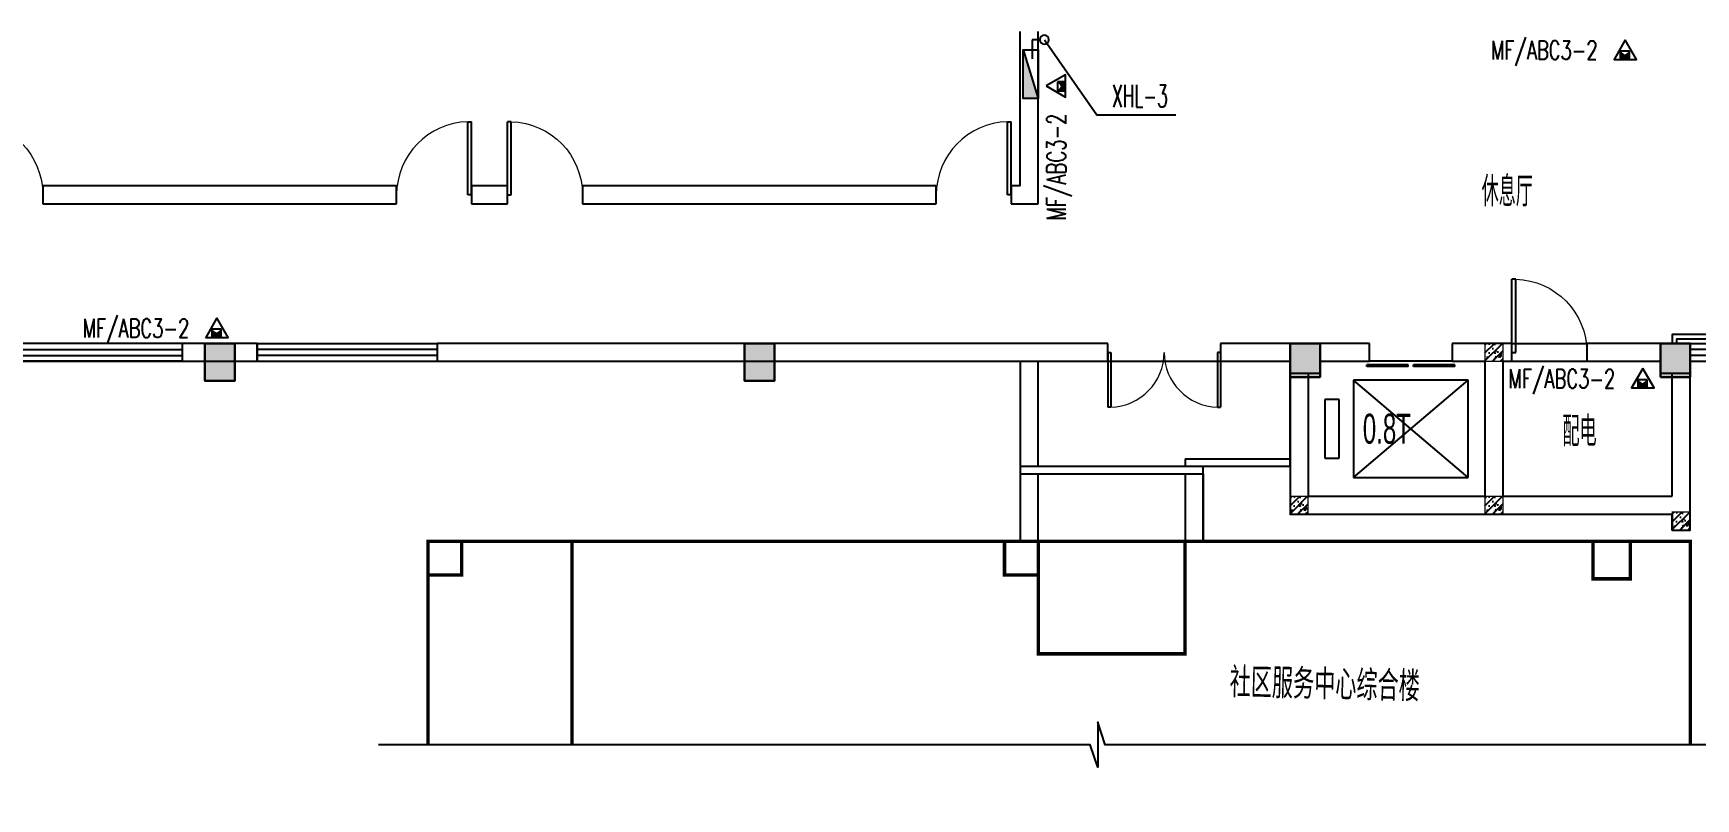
# Model space of a CAD drawing. Header units: inches. Extents: x -1293886 to -986005, y -15154 to 203628.
# Drawn here: x -1207239 to -1185059, y 2354 to 12560 of the extents above; entities that cross this region are included whole.
import ezdxf
from ezdxf.enums import TextEntityAlignment as Align

# ---------------------------------------------------------------- set-up
doc = ezdxf.new("R2010")
doc.units = ezdxf.units.IN
doc.header["$LTSCALE"] = 100
doc.header["$MEASUREMENT"] = 0
doc.layers.get('0').update_dxf_attribs({"color": 252})
doc.layers.add('COLU', color=2, linetype='Continuous', lineweight=30)
doc.layers.add('COLU-HATCH', color=7, linetype='Continuous', lineweight=25, true_color=0x5b5b5b)
for name, color, linetype in [('PUB_HATCH', 8, 'Continuous'), ('PUB_WALL', 9, 'Continuous'), ('WP_F', 1, 'Continuous'), ('WP_F_LGBH', 4, 'Continuous'), ('WP_F_PJ', 7, 'Continuous'), ('WW_PJ', 7, 'Continuous'), ('WZ', 6, 'Continuous')]:
    doc.layers.add(name, color=color, linetype=linetype)
doc.styles.add('DXF', font='bzxw.shx', dxfattribs={"width": 0.7, "bigfont": 'bzhz.shx'})
doc.styles.add('HZ', font='SIMPLEX.SHX', dxfattribs={"width": 0.55, "bigfont": 'HZTXT.SHX'})
doc.styles.add('HZ2', font='ROMAND.SHX', dxfattribs={"width": 0.7, "bigfont": 'HZTXT.SHX'})
doc.styles.get("Standard").update_dxf_attribs({"font": 'txt.shx', "bigfont": 'bzhz.shx'})

# ---------------------------------------------------------------- blocks, each defined once
blk = doc.blocks.new('A$C2A737560')
at = {"layer": 'COLU-HATCH', "transparency": 33554687}
for points in [[(19720, 14200), (19720, 14700), (19320, 14700), (19320, 14200)], [(26920, 14200), (26920, 14700), (26520, 14700), (26520, 14200)], [(33800, 14250), (34200, 14250), (34200, 14700), (33800, 14700)], [(38740, 14250), (39140, 14250), (39140, 14700), (38740, 14700)]]:
    blk.add_hatch(color=256, dxfattribs=at).paths.add_polyline_path(points, flags=0)
at = {"layer": 'PUB_WALL'}
h = blk.add_hatch(dxfattribs=at)
h.set_pattern_fill('钢筋混凝土', color=256, scale=30)
h.set_pattern_definition([(45, (-1486653.735, 916015.92), (-53.0330086, 53.0330086), []), (50, (-1486653.73, 916015.92), (215.178055, -18.82564), [22.5, -247.5]), (355, (-1486653.73, 916015.92), (-41.6254, 225.65764), [18, -198]), (100.4514, (-1486635.8, 916014.35), (173.552815, 206.831863), [19.122057, -210.342634]), (46.1842, (-1486653.73, 916075.92), (320.172315, -49.655704), [33.75, -371.25]), (96.6356, (-1486627.05, 916071.78), (280.39881, 292.23536), [28.683086, -315.5139]), (351.1842, (-1486653.73, 916075.92), (280.398584, 292.23558), [27, -297]), (21, (-1486623.73, 916060.92), (179.072116, -120.785667), [22.5, -247.5]), (326, (-1486623.73, 916060.92), (72.9946, 217.545014), [18, -198]), (71.4514, (-1486608.81, 916050.86), (252.066789, 96.75915), [19.122057, -210.342634]), (37.5, (-1486653.735, 916015.92), (3.6479566, 99.868156), [0, -195.6, 0, -201, 0, -198.75]), (7.5, (-1486653.73, 916015.92), (78.920861, 118.3235136), [0, -114.6, 0, -191.1, 0, -75.75]), (327.5, (-1486720.635, 916015.92), (160.146731, -6.7664615), [0, -75, 0, -234, 0, -310.5]), (317.5, (-1486750.63, 916015.92), (174.955851, 30.031495), [0, -97.5, 0, -155.4, 0, -220.5])])
h.paths.add_polyline_path([(36709, 14460), (36400, 14460)])
h.paths.add_polyline_path([(36640, 14700), (36400, 14700), (36400, 14460), (36640, 14460)])
h = blk.add_hatch(dxfattribs=at)
h.set_pattern_fill('钢筋混凝土', color=256, scale=30)
h.set_pattern_definition([(45, (-1489253.735, 913975.92), (-53.0330086, 53.0330086), []), (50, (-1489253.73, 913975.92), (215.178055, -18.82564), [22.5, -247.5]), (355, (-1489253.73, 913975.92), (-41.6254, 225.65764), [18, -198]), (100.4514, (-1489235.8, 913974.35), (173.552815, 206.831863), [19.122057, -210.342634]), (46.1842, (-1489253.73, 914035.92), (320.172315, -49.655704), [33.75, -371.25]), (96.6356, (-1489227.05, 914031.78), (280.39881, 292.23536), [28.683086, -315.5139]), (351.1842, (-1489253.73, 914035.92), (280.398584, 292.23558), [27, -297]), (21, (-1489223.73, 914020.92), (179.072116, -120.785667), [22.5, -247.5]), (326, (-1489223.73, 914020.92), (72.9946, 217.545014), [18, -198]), (71.4514, (-1489208.81, 914010.86), (252.066789, 96.75915), [19.122057, -210.342634]), (37.5, (-1489253.735, 913975.92), (3.6479566, 99.868156), [0, -195.6, 0, -201, 0, -198.75]), (7.5, (-1489253.73, 913975.92), (78.920861, 118.3235136), [0, -114.6, 0, -191.1, 0, -75.75]), (327.5, (-1489320.635, 913975.92), (160.146731, -6.7664615), [0, -75, 0, -234, 0, -310.5]), (317.5, (-1489350.63, 913975.92), (174.955851, 30.031495), [0, -97.5, 0, -155.4, 0, -220.5])])
h.paths.add_polyline_path([(34109, 12420), (33800, 12420)])
h.paths.add_polyline_path([(34040, 12660), (33800, 12660), (33800, 12420), (34040, 12420)])
h = blk.add_hatch(dxfattribs=at)
h.set_pattern_fill('钢筋混凝土', color=256, scale=30)
h.set_pattern_definition([(45, (-1486653.735, 913975.92), (-53.0330086, 53.0330086), []), (50, (-1486653.73, 913975.92), (215.178055, -18.82564), [22.5, -247.5]), (355, (-1486653.73, 913975.92), (-41.6254, 225.65764), [18, -198]), (100.4514, (-1486635.8, 913974.35), (173.552815, 206.831863), [19.122057, -210.342634]), (46.1842, (-1486653.73, 914035.92), (320.172315, -49.655704), [33.75, -371.25]), (96.6356, (-1486627.05, 914031.78), (280.39881, 292.23536), [28.683086, -315.5139]), (351.1842, (-1486653.73, 914035.92), (280.398584, 292.23558), [27, -297]), (21, (-1486623.73, 914020.92), (179.072116, -120.785667), [22.5, -247.5]), (326, (-1486623.73, 914020.92), (72.9946, 217.545014), [18, -198]), (71.4514, (-1486608.81, 914010.86), (252.066789, 96.75915), [19.122057, -210.342634]), (37.5, (-1486653.735, 913975.92), (3.6479566, 99.868156), [0, -195.6, 0, -201, 0, -198.75]), (7.5, (-1486653.73, 913975.92), (78.920861, 118.3235136), [0, -114.6, 0, -191.1, 0, -75.75]), (327.5, (-1486720.635, 913975.92), (160.146731, -6.7664615), [0, -75, 0, -234, 0, -310.5]), (317.5, (-1486750.63, 913975.92), (174.955851, 30.031495), [0, -97.5, 0, -155.4, 0, -220.5])])
h.paths.add_polyline_path([(36709, 12420), (36400, 12420)])
h.paths.add_polyline_path([(36640, 12660), (36400, 12660), (36400, 12420), (36640, 12420)])
h = blk.add_hatch(dxfattribs=at)
h.set_pattern_fill('钢筋混凝土', color=256, scale=30)
h.set_pattern_definition([(45, (-1484153.735, 913765.92), (-53.0330086, 53.0330086), []), (50, (-1484153.73, 913765.92), (215.178055, -18.82564), [22.5, -247.5]), (355, (-1484153.73, 913765.92), (-41.6254, 225.65764), [18, -198]), (100.4514, (-1484135.8, 913764.35), (173.552815, 206.831863), [19.122057, -210.342634]), (46.1842, (-1484153.73, 913825.92), (320.172315, -49.655704), [33.75, -371.25]), (96.6356, (-1484127.05, 913821.78), (280.39881, 292.23536), [28.683086, -315.5139]), (351.1842, (-1484153.73, 913825.92), (280.398584, 292.23558), [27, -297]), (21, (-1484123.73, 913810.92), (179.072116, -120.785667), [22.5, -247.5]), (326, (-1484123.73, 913810.92), (72.9946, 217.545014), [18, -198]), (71.4514, (-1484108.81, 913800.86), (252.066789, 96.75915), [19.122057, -210.342634]), (37.5, (-1484153.735, 913765.92), (3.6479566, 99.868156), [0, -195.6, 0, -201, 0, -198.75]), (7.5, (-1484153.73, 913765.92), (78.920861, 118.3235136), [0, -114.6, 0, -191.1, 0, -75.75]), (327.5, (-1484220.635, 913765.92), (160.146731, -6.7664615), [0, -75, 0, -234, 0, -310.5]), (317.5, (-1484250.63, 913765.92), (174.955851, 30.031495), [0, -97.5, 0, -155.4, 0, -220.5])])
h.paths.add_polyline_path([(39209, 12210), (38900, 12210)])
h.paths.add_polyline_path([(39140, 12450), (38900, 12450), (38900, 12210), (39140, 12210)])
at = {"layer": 'COLU'}
for points in [[(19720, 14200), (19720, 14700), (19320, 14700), (19320, 14200)], [(26920, 14200), (26920, 14700), (26520, 14700), (26520, 14200)], [(33800, 14250), (34200, 14250), (34200, 14700), (33800, 14700)], [(38740, 14250), (39140, 14250), (39140, 14700), (38740, 14700)]]:
    blk.add_lwpolyline(points, close=True, dxfattribs=at)
at = {"layer": 'PUB_WALL', "const_width": 20}
for points in [[(36400, 14460), (36640, 14460), (36640, 14700), (36400, 14700)], [(33800, 12420), (34040, 12420), (34040, 12660), (33800, 12660)], [(36400, 12420), (36640, 12420), (36640, 12660), (36400, 12660)], [(38900, 12210), (39140, 12210), (39140, 12450), (38900, 12450)]]:
    blk.add_lwpolyline(points, close=True, dxfattribs=at)
blk = doc.blocks.new('$DORLIB2D$00000127')
at = {"color": 0}
for points in [[(-0.533, 0.795), (-0.533, 0.69)], [(-0.033, 0.795), (-0.533, 0.795)], [(-0.033, 0.69), (-0.533, 0.69)], [(-0.033, 0.795), (-0.033, 0.69)], [(0.533, 0.795), (0.033, 0.795)], [(0.033, 0.795), (0.033, 0.69)], [(0.533, 0.69), (0.033, 0.69)], [(0.533, 0.795), (0.533, 0.69)], [(0.5, 0.5), (-0.5, 0.5)]]:
    blk.add_lwpolyline(points, dxfattribs=at)
blk = doc.blocks.new('$DorLib2D$00000001')
for p, q in [((0.45, 0.975), (0.5, 0.975)), ((0.45, 0), (0.45, 0.975)), ((0.5, 0), (0.5, 0.975)), ((0.5, 0), (0.45, 0))]:
    blk.add_line(p, q)
at = {"lineweight": 13}
blk.add_arc((0.475, 0), 0.975, 91.4693, 180, dxfattribs=at)
blk = doc.blocks.new('_FZH')
blk.add_lwpolyline([(-0.5, -0.5), (0.5, -0.5), (0.5, 0.5), (-0.5, 0.5)], close=True)
at = {"layer": 'PUB_HATCH'}
blk.add_solid([(-0.5, -0.5), (0.5, -0.5), (-0.5, 0.5), (0.5, 0.5)], dxfattribs=at)
blk = doc.blocks.new('$TCHSYS$WIN2D')
for p, q in [((-0.5, 0.5), (0.5, 0.5)), ((-0.5, 0.5), (-0.5, -0.5)), ((0.5, 0.5), (0.5, -0.5)), ((0.5, 0.1667), (-0.5, 0.1667)), ((0.5, -0.1667), (-0.5, -0.1667)), ((-0.5, -0.5), (0.5, -0.5))]:
    blk.add_line(p, q)
blk = doc.blocks.new('$DorLib2D$00000002')
for p, q in [((-0.5, 0), (-0.5, 0.4875)), ((-0.475, 0.4875), (-0.5, 0.4875)), ((-0.475, 0), (-0.475, 0.4875)), ((0.475, 0), (0.475, 0.4875)), ((0.475, 0.4875), (0.5, 0.4875)), ((0.5, 0), (0.5, 0.4875)), ((-0.5, 0), (-0.475, 0)), ((0.5, 0), (0.475, 0))]:
    blk.add_line(p, q)
at = {"lineweight": 13}
for centre, start, end in [((-0.4875, 0), 0, 88.53072), ((0.4875, 0), 91.46928, 180)]:
    blk.add_arc(centre, 0.4875, start, end, dxfattribs=at)
blk = doc.blocks.new('$QC006_2')
for points in [[(0, 260), (150, 0), (-150, 0)], [(-57, 109), (67, 109), (67, 19), (-57, 19)]]:
    blk.add_lwpolyline(points, close=True)
for points in [[(-57, 109), (67, 109), (67, 19), (-57, 109)], [(67, 19), (-57, 109), (-57, 19), (67, 109)], [(67, 109), (67, 19), (-57, 109), (-57, 19)]]:
    blk.add_solid(points)
at = {"style": 'HZ', "width": 0.7}
blk.add_attdef('TXT', (227, -1), '', height=250, dxfattribs=at)
at = {"style": 'HZ', "flags": 1}
for tag in ['UNIT', 'WHAT', 'SPEC']:
    blk.add_attdef(tag, (0, 0), '', height=0.001, dxfattribs=at)
blk = doc.blocks.new('$QC001_5')
blk.add_line((-325, 200), (325, 0))
blk.add_lwpolyline([(325, 0), (325, 200), (-325, 200), (-325, 0)], close=True)
blk.add_solid([(-325, 200), (325, 200), (-325, 200), (325, 0)])
at = {"flags": 1}
for tag in ['UNIT', 'WHAT', 'SPEC']:
    blk.add_attdef(tag, (0, 0), '', height=0.001, dxfattribs=at)
blk = doc.blocks.new('$LIGUAN')
at = {"color": 0, "linetype": 'Continuous'}
blk.add_circle((0, 0), 0.5, dxfattribs=at)
at = {"color": 0, "flags": 1}
for tag in ['THICK', 'BG_D', 'BG_T']:
    blk.add_attdef(tag, (0, 0), '', height=0.0001, dxfattribs=at)

msp = doc.modelspace()

# ---------------------------------------------------------------- linework, layer by layer
for p, q in [((-1194071.2, 10526), (-1194071.2, 12586)), ((-1193831.2, 10286), (-1193831.2, 12586)), ((-1202391.2, 10526), (-1207111.2, 10526)), ((-1207111.2, 10526), (-1207111.2, 10286)), ((-1202391.2, 10286), (-1202391.2, 10526)), ((-1200911.2, 10526), (-1201391.2, 10526)), ((-1201391.2, 10526), (-1201391.2, 10286)), ((-1200911.2, 10286), (-1200911.2, 10526)), ((-1195191.2, 10526), (-1199911.2, 10526)), ((-1199911.2, 10526), (-1199911.2, 10286)), ((-1195191.2, 10286), (-1195191.2, 10526)), ((-1194071.2, 10526), (-1194191.2, 10526)), ((-1194191.2, 10526), (-1194191.2, 10286)), ((-1207111.2, 10286), (-1202391.2, 10286)), ((-1201391.2, 10286), (-1200911.2, 10286)), ((-1199911.2, 10286), (-1195191.2, 10286)), ((-1194191.2, 10286), (-1193831.2, 10286)), ((-1204951.2, 8426), (-1205251.2, 8426)), ((-1205251.2, 8426), (-1205251.2, 8186)), ((-1204251.2, 8426), (-1204551.2, 8426)), ((-1204251.2, 8186), (-1204251.2, 8426)), ((-1197751.2, 8426), (-1201851.2, 8426)), ((-1201851.2, 8426), (-1201851.2, 8186)), ((-1192901.2, 8426), (-1197351.2, 8426)), ((-1192901.2, 8186), (-1192901.2, 8426)), ((-1190471.2, 8426), (-1191401.2, 8426)), ((-1191401.2, 8426), (-1191401.2, 8186)), ((-1189410.2, 8426), (-1190071.2, 8426)), ((-1189410.2, 8186), (-1189410.2, 8426)), ((-1187751.2, 8426), (-1188310.2, 8426)), ((-1188310.2, 8426), (-1188310.2, 8186)), ((-1187511.2, 8426), (-1187751.2, 8426)), ((-1187511.2, 8186), (-1187511.2, 8426)), ((-1187511.2, 8426), (-1186511.2, 8426)), ((-1185531.2, 8426), (-1186511.2, 8426)), ((-1186511.2, 8426), (-1186511.2, 8186)), ((-1205251.2, 8186), (-1204951.2, 8186)), ((-1204551.2, 8186), (-1204251.2, 8186)), ((-1201851.2, 8186), (-1197751.2, 8186)), ((-1197351.2, 8186), (-1192901.2, 8186)), ((-1194071.1, 8186), (-1194071.1, 5786)), ((-1194071.1, 8186), (-1194071.1, 6786)), ((-1193831.1, 6786), (-1193831.1, 8186)), ((-1192901.2, 8186), (-1191401.2, 8186)), ((-1191401.2, 8186), (-1190471.2, 8186)), ((-1190471.2, 8026), (-1190471.2, 6146)), ((-1190231.2, 8026), (-1190231.2, 6386)), ((-1190071.2, 8186), (-1189410.2, 8186)), ((-1188310.2, 8186), (-1187871.2, 8186)), ((-1187871.2, 8186), (-1187871.2, 6386)), ((-1187631.2, 8186), (-1187631.2, 6386)), ((-1187631.2, 8186), (-1187511.2, 8186)), ((-1187511.2, 8186), (-1186511.2, 8186)), ((-1186511.2, 8186), (-1185531.2, 8186)), ((-1185371.2, 6386), (-1185371.2, 8026)), ((-1185131.2, 6266), (-1185131.2, 8026)), ((-1188096.2, 7936), (-1189624.2, 7936)), ((-1189624.2, 7936), (-1189624.2, 6636)), ((-1189624.2, 6636), (-1188096.2, 7936)), ((-1188096.2, 6636), (-1189624.2, 7936)), ((-1188096.2, 6636), (-1188096.2, 7936)), ((-1189815.2, 7676), (-1190006.2, 7676)), ((-1190006.2, 7676), (-1190006.2, 6896)), ((-1189815.2, 6896), (-1189815.2, 7676)), ((-1191871.1, 6886), (-1190471.1, 6886)), ((-1191871.1, 6886), (-1191871.1, 6786)), ((-1190006.2, 6896), (-1189815.2, 6896)), ((-1194071.1, 6786), (-1190471.1, 6786)), ((-1194071.1, 6686), (-1191631.1, 6686)), ((-1193831.1, 5786.2), (-1193831.1, 6686)), ((-1191871.1, 6686), (-1191871.1, 5786)), ((-1191631.1, 6686), (-1191631.1, 5786)), ((-1189624.2, 6636), (-1188096.2, 6636)), ((-1190231.2, 6386), (-1187871.2, 6386)), ((-1187631.2, 6386), (-1185371.2, 6386)), ((-1185131.2, 5936), (-1185131.2, 6266)), ((-1190471.2, 6146), (-1187751.2, 6146)), ((-1187751.2, 6146), (-1185371.2, 6146)), ((-1185371.2, 5936), (-1185371.2, 6146)), ((-1200005.2, 5786), (-1200495, 5786)), ((-1185371.2, 5936), (-1185131.2, 5936))]:
    msp.add_line(p, q)
for points in [[(-1185131.2, 19426), (-1221671.2, 19426), (-1221671.2, 8426), (-1224271.2, 8426), (-1224271.2, -6274), (-1215371.2, -6274), (-1215371.2, -2014), (-1214831.2, -2014), (-1214831.2, 1226), (-1215431.2, 1226), (-1215431.2, 8186), (-1190471.2, 8186), (-1190471.2, 6146), (-1185371.2, 6146), (-1185371.2, 5936), (-1185131.2, 5936), (-1185131.2, 8186), (-1184131.2, 8186), (-1184131.2, 17226), (-1185131.2, 17226), (-1185131.2, 19426)], [(-1184431.2, 10785.9), (-1184371.2, 10785.9), (-1184371.2, 10845.9), (-1184491.2, 10845.9), (-1184491.2, 8545.9), (-1185371.2, 8545.9), (-1185371.2, 8425.9), (-1185311.2, 8425.9), (-1185311.2, 8485.9), (-1184431.2, 8485.9), (-1184431.2, 10785.9)], [(-1194071.1, 8186), (-1194071.1, 5786), (-1191631.1, 5786), (-1191631.1, 6786), (-1190471.1, 6786), (-1190471.1, 8186)], [(-1184566.7, 3073.7), (-1192936.3, 3073.7), (-1193036.3, 3373.7), (-1193036.3, 2773.7), (-1193136.3, 3073.7), (-1202633.6, 3073.7)]]:
    msp.add_lwpolyline(points)
at = {"const_width": 45}
for points in [[(-1201971.4, 3073.7), (-1201971.4, 5786), (-1185131.1, 5786), (-1185131.1, 3073.7)], [(-1201971.4, 5336), (-1201521.4, 5336), (-1201521.4, 5786)], [(-1200051.4, 5786), (-1200051.4, 3073.7)], [(-1194281.1, 5786), (-1194281.1, 5336), (-1193831.1, 5336)], [(-1193831.1, 5786), (-1193831.1, 4286), (-1191871.1, 4286), (-1191871.1, 5786)], [(-1186431.4, 5786), (-1186431.4, 5286), (-1185931.4, 5286), (-1185931.4, 5786)]]:
    msp.add_lwpolyline(points, dxfattribs=at)
at = {"layer": 'WP_F'}
for p, q in [((-1193912.5, 12474.9), (-1193912.5, 12219.7)), ((-1193809.1, 12474.9), (-1193912.5, 12474.9))]:
    msp.add_line(p, q, dxfattribs=at)
at = {"layer": 'WP_F_LGBH'}
msp.add_lwpolyline([(-1193749.1, 12474.9), (-1193047.3, 11473.2), (-1191997.3, 11473.2)], dxfattribs=at)

# ---------------------------------------------------------------- block references
msp.add_blockref('A$C2A737560', (-1224271.2, -6274))
for name, p, xscale, yscale, zscale in [('$DorLib2D$00000001', (-1207611.2, 10406), -1000, 1000, -1000), ('$DorLib2D$00000001', (-1201891.2, 10406), 1000, 1000, 1000), ('$DorLib2D$00000001', (-1200411.2, 10406), -1000, 1000, -1000), ('$DorLib2D$00000001', (-1194691.2, 10406), 1000, 1000, 1000), ('$DorLib2D$00000001', (-1187011.2, 8306), -1000, 1000, 240), ('$TCHSYS$WIN2D', (-1206751.2, 8306), -3000, 240, -3000), ('_FZH', (-1204751.2, 8176), 400.000000203494, 499.9999999435386, 499.9999999435386), ('$TCHSYS$WIN2D', (-1203051.2, 8306), 2400, 240, 2400), ('_FZH', (-1197551.2, 8176), 400, 499.9999999435386, 499.9999999435386), ('$DorLib2D$00000002', (-1192151.2, 8306), -1500, -1500, -1500), ('_FZH', (-1190271.2, 8226), 400, 400, 400), ('_FZH', (-1185331.2, 8226), 400, 400, 400), ('$TCHSYS$WIN2D', (-1184831.2, 8306), 600, 240, 600), ('$DORLIB2D$00000127', (-1188860.2, 8306), 1100, -240, 1100)]:
    msp.add_blockref(name, p, dxfattribs=dict(xscale=xscale, yscale=yscale, zscale=zscale))
at = {"layer": 'WP_F', "xscale": -120, "yscale": 120, "zscale": 120}
msp.add_blockref('$LIGUAN', (-1193749.1, 12474.9), dxfattribs=at)
at = {"layer": 'WP_F_PJ', "xscale": -1, "rotation": 90}
msp.add_blockref('$QC001_5', (-1193831.2, 12015), dxfattribs=at)
at = {"layer": 'WW_PJ'}
ref = msp.add_blockref('$QC006_2', (-1185999, 12212.2), dxfattribs=dict(at, xscale=-1))
ref.add_attrib('TXT', 'MF/ABC3-2', (-1187793.1, 12211), dxfattribs={"layer": '0', "height": 250, "style": 'HZ', "width": 0.7})
ref = msp.add_blockref('$QC006_2', (-1193465.4, 11857.9), dxfattribs=dict(at, xscale=-1, rotation=90))
ref.add_attrib('TXT', 'MF/ABC3-2', (-1193464.2, 10063.8), dxfattribs={"layer": '0', "height": 250, "rotation": 90, "style": 'HZ', "width": 0.7})
ref = msp.add_blockref('$QC006_2', (-1204788.4, 8504.1), dxfattribs=dict(at, xscale=-1))
ref.add_attrib('TXT', 'MF/ABC3-2', (-1206582.5, 8502.9), dxfattribs={"layer": '0', "height": 250, "style": 'HZ', "width": 0.7})
ref = msp.add_blockref('$QC006_2', (-1185764, 7830.8), dxfattribs=dict(at, xscale=-1))
ref.add_attrib('TXT', 'MF/ABC3-2', (-1187558.1, 7829.6), dxfattribs={"layer": '0', "height": 250, "style": 'HZ', "width": 0.7})

# ---------------------------------------------------------------- texts
at = {"layer": 'WP_F_LGBH', "style": 'HZ2', "width": 0.55}
msp.add_text('XHL-3', height=300, dxfattribs=at).set_placement((-1192475.2, 11573.2), align=Align.CENTER)
at = {"layer": 'WZ', "color": 1, "style": 'DXF', "width": 0.6}
for s, p in [('休息厅', (-1187915.2, 10250.6)), ('0.8T', (-1189500.6, 7087.6)), ('配电', (-1186836.8, 7051.9))]:
    msp.add_text(s, height=400, dxfattribs=at).set_placement(p)
at = {"layer": 'WZ', "color": 1, "style": 'DXF', "width": 0.708902}
msp.add_text('社区服务中心综合楼', height=400, rotation=358.65615, dxfattribs=at).set_placement((-1191280.5, 3708.7), (-1188744.8, 3649.3), align=Align.FIT)

doc.saveas('drawing.dxf')
